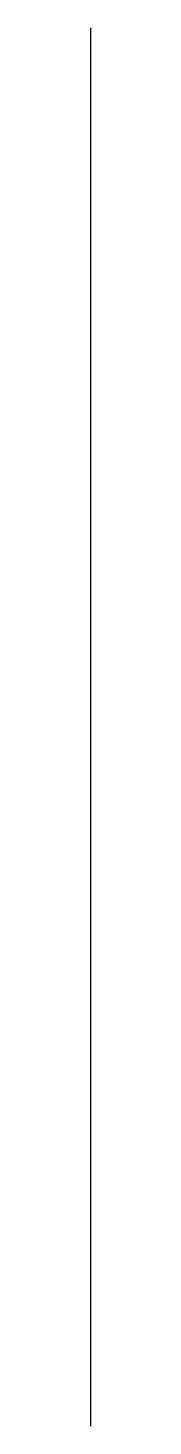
# Model space of a CAD drawing. Header units: millimetres. Extents: x 2526.34 to 2526.34, y 1839.65 to 1844.9.
import ezdxf

# ---------------------------------------------------------------- set-up
doc = ezdxf.new("R2010")
doc.units = ezdxf.units.MM
doc.layers.add('MINORP', color=6, linetype='Continuous')

msp = doc.modelspace()

# ---------------------------------------------------------------- linework, layer by layer
at = {"layer": 'MINORP'}
msp.add_lwpolyline([(2526.3402, 1844.8962), (2526.3402, 1839.6462)], dxfattribs=at)

doc.saveas('drawing.dxf')
